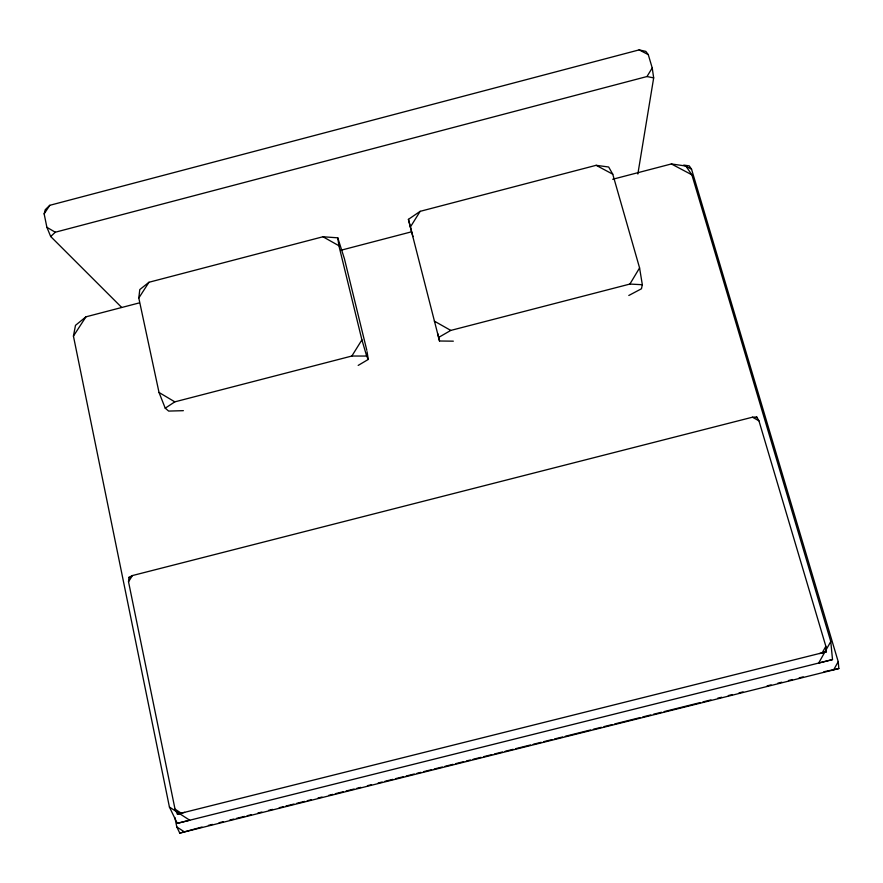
<?xml version="1.0" encoding="UTF-8"?>
<svg xmlns="http://www.w3.org/2000/svg" width="883" height="883" viewBox="0 0 883 883"><rect width="100%" height="100%" fill="white"/><g stroke="black" fill="none" stroke-linecap="round" stroke-linejoin="round"><path stroke-width="1.32" d="M184.591 812.382L177.406 814.126L175.033 809.159L128.521 581.754L128.951 577.35L132.428 575.561L752.448 417.206L756.753 417.008L758.938 420.805L825.859 646.301L826.4 651.797L819.579 653.563M183.377 410.672L168.653 411.081L165.231 408.189L159.017 392.46L138.797 298.024L139.79 289.58L148.973 282.262L322.957 236.765L337.77 237.825L344.37 258.542L366.831 350.341M637.846 174.028L653.674 77.903L652.228 67.958L648.277 54.636L645.815 51.38L639.126 49.89L49.801 205.309L45.243 209.724L44.15 213.863L46.887 227.317L50.695 236.512L121.655 307.405M612.703 179.271L671.367 163.951L685.848 166.026L691.875 174.812L830.782 641.522L832.503 659.59L177.284 823.342L169.426 807.062L73.432 336.103L75.485 325.352L85.96 316.831L139.304 302.902M453.332 341.169L439.524 341.004L408.421 219.359L420.165 211.335L596.146 165.309L608.663 167.008L612.758 174.194L639.579 267.924L642.327 284.723L641.455 288.774L628.795 295.485M174.867 817.492L176.799 826.941L179.779 833.111L833.618 669.888L838.221 661.687L691.544 169.194L689.237 165.872L683.751 165.077L691.544 169.194M177.406 814.126L822.194 652.813L825.859 646.301M830.782 641.522L818.673 663.045L832.503 659.59M438.553 337.461L450.783 330.419L629.899 284.061L639.579 267.924M50.695 236.512L55.298 232.218L646.985 76.534L652.228 67.958M165.231 408.189L174.823 401.853L351.853 356.026L361.909 339.878L338.906 245.739L337.77 237.825M410.33 227.086L420.165 211.335M128.521 581.754L132.428 575.561M138.797 298.024L148.973 282.262M73.432 336.103L85.96 316.831M44.15 213.863L49.801 205.309M756.267 417.736L756.753 417.008M358.178 365.407L368.277 359.436L367.041 351.633M179.779 833.111L201.997 827.029M340.661 250.319L411.335 231.865M833.618 669.888L838.85 668.53L838.221 661.687M177.284 823.342L189.735 820.23L169.426 807.062M208.399 825.406L212.406 824.402M219.094 822.735L223.101 821.731M229.79 820.064L233.796 819.06M236.467 818.398L244.492 816.4M247.163 815.726L251.169 814.722M257.858 813.055L261.865 812.051M268.542 810.384L272.56 809.38M279.238 807.713L283.244 806.72M285.926 806.047L293.94 804.049M296.611 803.375L304.635 801.378M307.306 800.704L311.313 799.711M318.001 798.033L322.008 797.04M328.697 795.362L332.703 794.369M335.374 793.696L343.399 791.698M346.07 791.025L354.083 789.027M356.765 788.353L360.772 787.36M367.449 785.682L371.467 784.689M378.145 783.022L382.151 782.018M384.833 781.345L392.847 779.347M395.518 778.674L403.542 776.676M406.213 776.014L414.237 774.005M416.908 773.342L420.915 772.338M423.586 771.665L431.61 769.667M434.281 769.005L442.306 766.996M444.977 766.334L452.99 764.325M455.672 763.663L463.685 761.654M466.356 760.991L470.374 759.987M473.045 759.325L481.058 757.316M483.741 756.654L491.754 754.645M494.425 753.983L502.449 751.974M505.12 751.312L513.144 749.303M515.815 748.641L530.517 744.965M533.189 744.303L541.213 742.294M543.884 741.632L551.897 739.623M554.579 738.961L562.592 736.963M565.263 736.29L590.661 729.943M593.332 729.281L601.356 727.283M604.027 726.61L612.051 724.612M614.723 723.939L640.12 717.603M642.791 716.93L650.804 714.932M653.486 714.259L661.499 712.261M664.171 711.588L700.263 702.581M702.934 701.908L710.958 699.91M717.636 698.243L721.643 697.239M728.332 695.572L732.338 694.568M739.027 692.901L743.033 691.897M767.095 685.892L771.102 684.888M777.78 683.221L781.797 682.217M788.475 680.55L792.481 679.546M799.17 677.879L803.177 676.875M822.194 652.813L826.4 651.797M823.883 671.753L838.85 668.53M351.853 356.026L366.666 356.059L368.277 359.436M629.899 284.061L642.327 284.723M646.985 76.534L653.674 77.903M128.951 577.35L129.9 577.692M639.126 49.89L648.277 54.636M671.367 163.951L691.875 174.812M596.146 165.309L612.758 174.194M752.448 417.206L758.938 420.805M322.957 236.765L338.906 245.739M434.326 321.114L450.783 330.419M46.887 227.317L55.298 232.218M159.017 392.46L174.823 401.853M175.033 809.159L181.181 813.144M176.799 826.941L184.525 831.963M361.909 339.878L366.666 356.059M408.421 219.359L412.924 236.589M437.626 333.366L439.524 341.004"/></g></svg>
